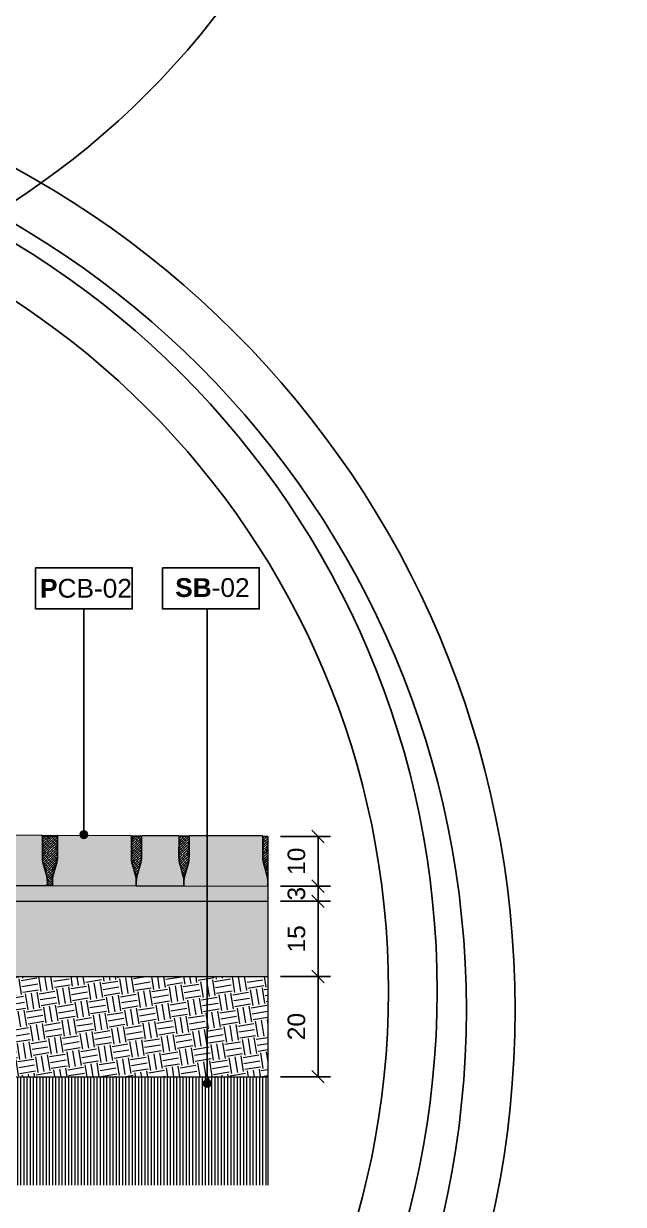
# Model space of a CAD drawing. Header units: metres. Extents: x -325 to 301, y -147 to 149.
# Drawn here: x 34.893 to 36.089, y 77.264 to 79.62 of the extents above; entities that cross this region are included whole.
import ezdxf

# ---------------------------------------------------------------- set-up
doc = ezdxf.new("R2010")
doc.units = ezdxf.units.M
doc.layers.get('Defpoints').update_dxf_attribs({"lineweight": 13})
for name, color, linetype, plot in [('-aux', 50, 'Continuous', False), ('-AUX-QAD', 5, 'Continuous', False), ('-AUX_MON', 3, 'Continuous', False)]:
    doc.layers.add(name, color=color, linetype=linetype, plot=plot)
doc.layers.add('0-TX-1_25', color=7, linetype='Continuous', true_color=0x3f4f7f)
doc.layers.add('EIT_3 TR sorra', color=7, linetype='Continuous', true_color=0xd8ceb0)
doc.layers.add('03-TR-Paviment_05_Open Joint Precast Pavements', color=7, linetype='Continuous', lineweight=5, true_color=0xb3b3b3)
doc.layers.add('3-TR tot_u', color=7, linetype='Continuous', lineweight=5, true_color=0x787878)
for name, color, linetype, lineweight in [('1-CM', 7, 'Continuous', 0), ('2-L-secció', 1, 'Continuous', 0), ('3-TR Seleccionat', 44, 'Continuous', 0), ('3-TR Tot-u', 37, 'Continuous', 0)]:
    doc.layers.add(name, color=color, linetype=linetype, lineweight=lineweight)
doc.layers.add('A-KEYPLAN_HATCH', color=7, linetype='Continuous')
doc.layers.add('A_TEXT_2', color=7, linetype='Continuous')
doc.styles.get("Standard").update_dxf_attribs({"font": 'arial.ttf'})
doc.dimstyles.new('ISO-25', dxfattribs={"dimtxt": 0.1, "dimasz": 0.1, "dimexe": 0.1, "dimexo": 0.1, "dimgap": 0.1, "dimtad": 1, "dimdec": 0, "dimlfac": 100, "dimzin": 9, "dimtxsty": 'Standard', "dimblk": 'OBLIQUE', "dimcen": 0.1, "dimadec": 0, "dimazin": 0, "dimtfac": 1, "dimtdec": 0, "dimtmove": 0, "dimatfit": 3, "dimldrblk": 'OBLIQUE', "dimfxl": 1, "dimarcsym": 0})
pattern_1 = [(44.29627933813831, (5.778542683755859, 7.752502542769605), (0.001891461180019339, 0.006614238622742778), [0.00853281250000006, -0.001706562500000013, 0, -0.001706562500000013])]

# ---------------------------------------------------------------- blocks, each defined once
blk = doc.blocks.new('hatch keyplan 2')
at = {"layer": 'A-KEYPLAN_HATCH'}
blk.add_lwpolyline([(0, 0.005476596624248486), (0.012874798693294, 0.005476596623793739), (0.012874798693294, -2.273736754432321e-13), (0, 0)], close=True, dxfattribs=at)
blk = doc.blocks.new('hatch keyplan')
at = {"layer": 'A-KEYPLAN_HATCH'}
blk.add_blockref('hatch keyplan 2', (1.430579833341536, 0.8521467901477053), dxfattribs=at)
blk = doc.blocks.new('PCB03')
at = {"layer": 'A-KEYPLAN_HATCH'}
blk.add_blockref('hatch keyplan', (-1.42957983326266, -0.8521467901535917), dxfattribs=at)
at = {"layer": 'A_TEXT_2', "insert": (0.0002022692309803231, 0.0039881901570753), "char_height": 0.0025, "attachment_point": 1}
blk.add_mtext_dynamic_manual_height_columns('\\pi0.00139;{\\fArial|b1|i0|c0|p34;P}CB-02', width=0.01456192034901793, gutter_width=0.015, heights=[0], dxfattribs=at)
blk = doc.blocks.new('_Oblique')
at = {"color": 0, "lineweight": -2}
blk.add_line((-0.499999999995058, -0.4999999998130015), (0.500000000028669, 0.500000000163238), dxfattribs=at)
blk = doc.blocks.new('*D97')
at = {"layer": '0-TX-1_25', "color": 0, "lineweight": -2, "transparency": 16777216}
for p, q in [((35.40539666467149, 77.99831554022441), (35.50515600905385, 77.99831554022441)), ((35.48015600905385, 77.99831554022441), (35.48015600905385, 77.89915640031742)), ((35.40516083307367, 77.89915640031742), (35.50515600905385, 77.89915640031742))]:
    blk.add_line(p, q, dxfattribs=at)
at = {"layer": 'Defpoints', "color": 0, "transparency": 16777216}
for p in [(35.38039666467149, 77.99831554022441), (35.38016083307367, 77.89915640031742), (35.48015600905385, 77.89915640031742)]:
    blk.add_point(p, dxfattribs=at)
at = {"layer": '0-TX-1_25', "color": 0, "lineweight": -2, "transparency": 16777216, "xscale": 0.025, "yscale": 0.025, "zscale": 0.025}
for p, rotation in [((35.48015600905385, 77.99831554022441), 90), ((35.48015600905385, 77.89915640031742), 270)]:
    blk.add_blockref('_Oblique', p, dxfattribs=dict(at, rotation=rotation))
at = {"layer": '0-TX-1_25', "color": 0, "transparency": 16777216, "insert": (35.43728595448361, 77.94873597027089), "char_height": 0.035, "attachment_point": 5, "rotation": 90}
blk.add_mtext('10', dxfattribs=at)
blk = doc.blocks.new('*D98')
at = {"layer": '0-TX-1_25', "color": 0, "lineweight": -2, "transparency": 16777216}
for p, q in [((35.48015600905351, 77.89915989742941), (35.48015600905351, 77.92415989742942)), ((35.40516084185523, 77.89915989742941), (35.50515600905351, 77.89915989742941)), ((35.48015600905351, 77.89915989742941), (35.48015600905351, 77.86893974840692)), ((35.40516084185523, 77.86893974840692), (35.50515600905351, 77.86893974840692)), ((35.48015600905351, 77.86893974840692), (35.48015600905351, 77.84393974840691))]:
    blk.add_line(p, q, dxfattribs=at)
at = {"layer": 'Defpoints', "color": 0, "transparency": 16777216}
for p in [(35.38016084185523, 77.89915989742941), (35.38016084185523, 77.86893974840692), (35.48015600905351, 77.86893974840692)]:
    blk.add_point(p, dxfattribs=at)
at = {"layer": '0-TX-1_25', "color": 0, "lineweight": -2, "transparency": 16777216, "xscale": 0.025, "yscale": 0.025, "zscale": 0.025}
for p, rotation in [((35.48015600905351, 77.89915989742941), 270), ((35.48015600905351, 77.86893974840692), 90)]:
    blk.add_blockref('_Oblique', p, dxfattribs=dict(at, rotation=rotation))
at = {"layer": '0-TX-1_25', "color": 0, "transparency": 16777216, "insert": (35.43727401723906, 77.88404982291814), "char_height": 0.035, "attachment_point": 5, "rotation": 90}
blk.add_mtext('3', dxfattribs=at)
blk = doc.blocks.new('*D94')
at = {"layer": '0-TX-1_25', "color": 0, "lineweight": -2, "transparency": 16777216}
for p, q in [((35.40539666467149, 77.86893974840692), (35.50515600905396, 77.86893974840692)), ((35.48015600905396, 77.86893974840692), (35.48015600905396, 77.71893974840691)), ((35.40539666467149, 77.71893974840691), (35.50515600905396, 77.71893974840691))]:
    blk.add_line(p, q, dxfattribs=at)
at = {"layer": 'Defpoints', "color": 0, "transparency": 16777216}
for p in [(35.38039666467149, 77.86893974840692), (35.38039666467149, 77.71893974840691), (35.48015600905396, 77.71893974840691)]:
    blk.add_point(p, dxfattribs=at)
at = {"layer": '0-TX-1_25', "color": 0, "lineweight": -2, "transparency": 16777216, "xscale": 0.025, "yscale": 0.025, "zscale": 0.025}
for p, rotation in [((35.48015600905396, 77.86893974840692), 90), ((35.48015600905396, 77.71893974840691), 270)]:
    blk.add_blockref('_Oblique', p, dxfattribs=dict(at, rotation=rotation))
at = {"layer": '0-TX-1_25', "color": 0, "transparency": 16777216, "insert": (35.43728595448372, 77.79393974840688), "char_height": 0.035, "attachment_point": 5, "rotation": 90}
blk.add_mtext('15', dxfattribs=at)
blk = doc.blocks.new('POINT')
at = {"layer": '0-TX-1_25'}
h = blk.add_hatch(dxfattribs=at)
h.set_pattern_fill('ANGLE', color=256)
h.set_pattern_definition([(0, (-83.74681484067048, -12.72584030761209), (0, 6.985), [5.08, -1.905]), (90, (-83.74681484067048, -12.72584030761209), (-6.985, 4.277078946022131e-16), [5.08, -1.905])])
edge = h.paths.add_edge_path()
edge.add_arc((0, 0), 0.0075, 0, 360)
h = blk.add_hatch(color=256, dxfattribs=at)
h.dxf.hatch_style = 1
edge = h.paths.add_edge_path()
edge.add_arc((0, 0), 0.0075, 0, 360)
blk.add_circle((0, 0), 0.0075, dxfattribs=at)
blk = doc.blocks.new('*D332')
at = {"layer": '0-TX-1_25', "color": 0, "lineweight": -2, "transparency": 16777216}
for p, q in [((35.40539666467149, 77.71893974840691), (35.50515600905401, 77.71893974840691)), ((35.48015600905401, 77.71893974840691), (35.48015600905401, 77.51893974840691)), ((35.40539666467149, 77.51893974840691), (35.50515600905401, 77.51893974840691))]:
    blk.add_line(p, q, dxfattribs=at)
at = {"layer": 'Defpoints', "color": 0, "transparency": 16777216}
for p in [(35.38039666467149, 77.71893974840691), (35.38039666467149, 77.51893974840691), (35.48015600905401, 77.51893974840691)]:
    blk.add_point(p, dxfattribs=at)
at = {"layer": '0-TX-1_25', "color": 0, "lineweight": -2, "transparency": 16777216, "xscale": 0.025, "yscale": 0.025, "zscale": 0.025}
for p, rotation in [((35.48015600905401, 77.71893974840691), 90), ((35.48015600905401, 77.51893974840691), 270)]:
    blk.add_blockref('_Oblique', p, dxfattribs=dict(at, rotation=rotation))
at = {"layer": '0-TX-1_25', "color": 0, "transparency": 16777216, "insert": (35.43728595448376, 77.61893974840689), "char_height": 0.035, "attachment_point": 5, "rotation": 90}
blk.add_mtext('20', dxfattribs=at)
blk = doc.blocks.new('SB-02')
at = {"layer": 'A-KEYPLAN_HATCH'}
blk.add_blockref('hatch keyplan', (-1.430579833341138, -0.8521467901475916), dxfattribs=at)
at = {"layer": 'A_TEXT_2', "insert": (-0.0007977306930945227, 0.004083503112326525), "char_height": 0.0025, "attachment_point": 1}
blk.add_mtext_dynamic_manual_height_columns('\\pi0.00249;{\\fArial|b1|i0|c0|p34;SB}-02', width=0.01456192034901793, gutter_width=0.015, heights=[0], dxfattribs=at)

msp = doc.modelspace()

# ---------------------------------------------------------------- hatches: boundary and pattern name
at = {"layer": '03-TR-Paviment_05_Open Joint Precast Pavements'}
h = msp.add_hatch(color=256, dxfattribs=at)
h.dxf.hatch_style = 1
edge = h.paths.add_edge_path()
edge.add_line((34.94021669059794, 77.90021321232251), (34.94023618317942, 77.90840896786011))
edge.add_arc((34.89181876168108, 77.90852412006555), 0.04841755843264493, 359.863732459737, 375.8627515861274)
edge.add_line((34.93839254120167, 77.92175828138187), (34.93249524228077, 77.94251210064448))
edge.add_arc((34.98746372624834, 77.95813165462745), 0.05714459463781378, 179.8637299597836, 195.8627490860654, ccw=False)
edge.add_line((34.93031929323251, 77.95826756496734), (34.9304171007293, 77.99939272304817))
edge.add_line((34.9304171007293, 77.99939272304817), (34.92961989791866, 77.99939461852244))
edge.add_line((34.92961989791866, 77.99939461852244), (34.9296219049188, 78.0002386920043))
edge.add_line((34.9296219049188, 78.0002386920043), (34.73005102045636, 78.00071333287104))
edge.add_line((34.73005102045636, 78.00071333287104), (34.73004901252489, 77.9998692586907))
edge.add_line((34.73004901252489, 77.9998692586907), (34.72925180971424, 77.99987115719176))
edge.add_line((34.72925180971424, 77.99987115719176), (34.72915400268312, 77.95874599794678))
edge.add_arc((34.67200957024983, 77.95888190445595), 0.05714459404616754, 343.86471467295723, 359.86373379923896, ccw=False)
edge.add_line((34.726903135253, 77.94300106222562), (34.7209071869197, 77.92227552373714))
edge.add_arc((34.76741748530645, 77.90881998116522), 0.04841755344839856, 163.8647148788195, 179.8637340052075)
edge.add_line((34.71900006878923, 77.90893513205282), (34.7189805766734, 77.90073937744654))
edge.add_line((34.7189805766734, 77.90073937744654), (34.94021669059794, 77.90021321232251))
h = msp.add_hatch(color=256, dxfattribs=at)
h.dxf.hatch_style = 1
edge = h.paths.add_edge_path()
edge.add_line((35.11770734406809, 77.89978758696287), (35.11772683478694, 77.90798334319896))
edge.add_arc((35.06930941339152, 77.90809850214792), 0.04841755834575468, 359.8637244794061, 375.8627436057946)
edge.add_line((35.11588319467182, 77.92133265695355), (35.10998589575092, 77.94208647644899))
edge.add_arc((35.16495437723332, 77.95770603008272), 0.05714459215181739, 179.8637303040263, 195.8627494303093, ccw=False)
edge.add_line((35.10780994670267, 77.95784194007337), (35.10790775419946, 77.99896709768853))
edge.add_line((35.10790775419946, 77.99896709768853), (35.10711054999183, 77.99896899362847))
edge.add_line((35.10711054999183, 77.99896899362847), (35.1071125579233, 77.99981306711032))
edge.add_line((35.1071125579233, 77.99981306711032), (34.96128709969844, 78.00015988581634))
edge.add_line((34.96128709969844, 78.00015988581634), (34.96128509362961, 77.99931581000618))
edge.add_line((34.96128509362961, 77.99931581000618), (34.96048788942198, 77.9993177103699))
edge.add_line((34.96048788942198, 77.9993177103699), (34.9603900819252, 77.95819254926226))
edge.add_arc((34.9032456558862, 77.95832845835955), 0.05714458765805319, 343.8647120627596, 359.86373118904174, ccw=False)
edge.add_line((34.95813921402942, 77.94244761540375), (34.95214326709311, 77.92172207691527))
edge.add_arc((34.99865356252901, 77.90826653137904), 0.04841755143760445, 163.8647105387003, 179.8637296650898)
edge.add_line((34.95023614803131, 77.90838168592944), (34.95021665544982, 77.90018593062467))
edge.add_line((34.95021665544982, 77.90018593062467), (35.11770734406809, 77.89978758696287))
h = msp.add_hatch(color=256, dxfattribs=at)
h.dxf.hatch_style = 1
edge = h.paths.add_edge_path()
edge.add_line((35.21267015190597, 77.89955824109546), (35.21268964541878, 77.90775399640023))
edge.add_arc((35.1642722182516, 77.90786914433382), 0.04841756409130001, 359.8637375308511, 375.8627566572404)
edge.add_line((35.21084600204404, 77.92110331131897), (35.20494870312314, 77.94185712988309))
edge.add_arc((35.25991718400998, 77.95747668174363), 0.05714459109426871, 179.8637287570675, 195.8627478833494, ccw=False)
edge.add_line((35.20277275454055, 77.95761259327463), (35.20287056250299, 77.99873775019131))
edge.add_line((35.20287056250299, 77.99873775019131), (35.20207335876103, 77.9987396472954))
edge.add_line((35.20207335876103, 77.9987396472954), (35.20207536715816, 77.99958372077725))
edge.add_line((35.20207536715816, 77.99958372077725), (35.12877777946915, 77.99975804457262))
edge.add_line((35.12877777946915, 77.99975804457262), (35.12877577200334, 77.9989139699266))
edge.add_line((35.12877577200334, 77.9989139699266), (35.12797856872703, 77.99891587029032))
edge.add_line((35.12797856872703, 77.99891587029032), (35.12788076076458, 77.95779070871703))
edge.add_arc((35.07073633731369, 77.95792661142002), 0.05714458505475092, 343.8647184677755, 359.8637375940579, ccw=False)
edge.add_line((35.12562989473145, 77.94204577532417), (35.11963394639815, 77.92132023660287))
edge.add_arc((35.16614424206689, 77.90786469272341), 0.04841755120083587, 163.8647124986113, 179.8637316250004)
edge.add_line((35.11772682780202, 77.90797984561704), (35.11770733661751, 77.89978409007944))
edge.add_line((35.11770733661751, 77.89978409007944), (35.21267015190597, 77.89955824109546))
h = msp.add_hatch(color=256, dxfattribs=at)
h.dxf.hatch_style = 1
edge = h.paths.add_edge_path()
edge.add_line((35.38016084005858, 77.89915989743366), (35.38018033170874, 77.90735565297126))
edge.add_arc((35.33176290901928, 77.90747080872309), 0.04841755963219443, 359.8637282664178, 375.8627473928079)
edge.add_line((35.37833669066231, 77.92070496695868), (35.37243939220707, 77.94145878645412))
edge.add_arc((35.42740787262825, 77.95707834162822), 0.05714459155204819, 179.8637320804945, 195.8627512067764, ccw=False)
edge.add_line((35.37026344269316, 77.95721424984566), (35.37036125018994, 77.99833940746083))
edge.add_line((35.37036125018994, 77.99833940746083), (35.36956404644798, 77.99834130409926))
edge.add_line((35.36956404644798, 77.99834130409926), (35.36956605484511, 77.99918537734828))
edge.add_line((35.36956605484511, 77.99918537734828), (35.22374059522326, 77.99953219628713))
edge.add_line((35.22374059522326, 77.99953219628713), (35.22373859008576, 77.99868811954565))
edge.add_line((35.22373859008576, 77.99868811954565), (35.22294138634379, 77.99869001990936))
edge.add_line((35.22294138634379, 77.99869001990936), (35.22284357791568, 77.95756485880173))
edge.add_arc((35.16569915565591, 77.95770076505111), 0.0571445838720702, 343.86471490917216, 359.8637340354546, ccw=False)
edge.add_line((35.22059271095122, 77.94181992587454), (35.21459676354925, 77.92109438645474))
edge.add_arc((35.26110705815677, 77.90763884103492), 0.04841755060949729, 163.8647103986081, 179.8637295249965)
edge.add_line((35.21268964448745, 77.90775399570174), (35.21267015190597, 77.89955824109546))
edge.add_line((35.21267015190597, 77.89955824109546), (35.38016084005858, 77.89915989743366))
at = {"layer": '3-TR Seleccionat'}
h = msp.add_hatch(dxfattribs=at)
h.set_pattern_fill('ANSI31', color=256, scale=0.002, angle=225, style=0)
h.set_pattern_definition([(270, (-1.593222050461918, -4.403049327373196), (0.006350000000000001, -8.673617379884035e-19), [])])
h.paths.add_polyline_path([(40.76348776632722, 76.97853195349506), (40.76416029922519, 76.97753796479677), (40.76416030322935, 76.97803599581874)])
h.paths.add_polyline_path([(34.23519960048815, 77.51893974840688), (34.18160412072383, 77.65234976931295), (33.96108360244318, 77.65234976931295), (32.38039666467148, 77.65234976931296), (32.38039666467148, 77.30234976931295), (35.38039666467148, 77.30234976931295), (35.38039666467148, 77.51893974840688)])
at = {"layer": '3-TR Tot-u'}
h = msp.add_hatch(dxfattribs=at)
h.set_pattern_fill('EARTH', color=256, scale=0.005, angle=-80.8247561036608, style=0)
h.set_pattern_definition([(279.1752438963392, (0, -2.953049326255609), (0.03640645211205976, -0.02628108149624554), [0.03175, -0.03175]), (279.1752438963392, (0.01175391255155724, -2.951150819265144), (0.03640645211205976, -0.02628108149624554), [0.03175, -0.03175]), (279.1752438963392, (0.02350782510311449, -2.949252312274679), (0.03640645211205976, -0.02628108149624554), [0.03175, -0.03175]), (9.175243896339197, (0.02805863161712196, -2.952537447461709), (0.02628108149624554, 0.03640645211205976), [0.03175, -0.03175]), (9.175243896339197, (0.02995713860758713, -2.964291360013267), (0.02628108149624554, 0.03640645211205976), [0.03175, -0.03175]), (9.175243896339197, (0.0318556455980523, -2.976045272564824), (0.02628108149624554, 0.03640645211205976), [0.03175, -0.03175])])
h.paths.add_polyline_path([(35.38039666467148, 77.51893974840688), (35.38039666467148, 77.71893974840688), (34.76762462881752, 77.71893974840688), (34.15485259296904, 77.71893974840688), (34.23519960048815, 77.51893974840688)])
at = {"layer": '3-TR tot_u'}
h = msp.add_hatch(dxfattribs=at)
h.set_pattern_fill('AR-CONC', color=256, scale=0.0002, angle=90.26641431039367)
h.set_pattern_definition([(140.2664143103937, (0.8170340124353643, 6.4337377042078), (0.003018358551071247, 0.03645136258436954), [0.00381, -0.04191]), (85.26641431039367, (0.8170340124353643, 6.4337377042078), (-0.03817818106754276, -0.007226282933233686), [0.003048, -0.033528116834]), (190.7178590103937, (0.8172855416343152, 6.436775308003297), (-0.03515982095845395, 0.02922507956224307), [0.00323800176, -0.03561804892000001]), (136.4506143103937, (0.8068741222683435, 6.433690462340024), (0.00815628255818146, 0.05425431968784703), [0.005715, -0.062865]), (186.9019719203937, (0.807553807034707, 6.438211651607105), (-0.04970546584793135, 0.04725021761608914), [0.004857004628, -0.053427121632]), (81.45056548039366, (0.8068741222683435, 6.433690462340024), (-0.04970546584550613, 0.04725021761879526), [0.004571993414, -0.050291946384]), (111.2664143103937, (0.8093904738762108, 6.438782217890479), (0.02031182351307306, 0.03041765279537408), [0.00381, -0.04191]), (56.2664143103937, (0.8093904738762108, 6.438782217890479), (-0.03689466829018208, 0.01218898497184377), [0.003048, -0.033528]), (161.7178593103937, (0.8110831258458537, 6.441317022288988), (-0.01658284496692729, 0.04260663769872181), [0.003238001759999999, -0.03561798751999997]), (127.7664143103937, (0.8170340124353643, 6.4337377042078), (-0.01691369723239765, 0.0005390813352213942), [0, -0.0331216, 0, -0.034036, 0, -0.033655]), (97.76641431039367, (0.8170340124353643, 6.4337377042078), (-0.02009803784807661, 0.01327062430379522), [0, -0.0194056, 0, -0.0323596, 0, -0.012827]), (57.76641431039366, (0.8170866871179348, 6.422409426671573), (0.001019642850235293, 0.02712315336894964), [0, -0.0127, 0, -0.039624, 0, -0.052578]), (47.76641431039366, (0.8171103080518236, 6.417329481588062), (-0.005222997154178432, 0.02960187044262312), [0, -0.01651, 0, -0.0263144, 0, -0.037338])])
h.paths.add_polyline_path([(34.12134385247207, 77.86893974840689), (35.38039666467148, 77.86893974840689), (35.38039666467148, 77.71893974840688), (34.15485259296904, 77.71893974840688), (34.12134385231684, 77.80234975469119)])
at = {"layer": 'EIT_3 TR sorra'}
h = msp.add_hatch(dxfattribs=at)
h.set_pattern_fill('ANSI36', color=256, scale=0.001075000000000009, angle=-0.7037206618616451, style=0, double=1)
h.set_pattern_definition([(44.29627933813831, (5.611052011435731, 7.752907881828094), (0.001891461180019339, 0.006614238622742778), [0.00853281250000006, -0.001706562500000013, 0, -0.001706562500000013])])
edge = h.paths.add_edge_path()
edge.add_line((34.9502166545185, 77.90018593109033), (34.94021668501, 77.90020971474058))
edge.add_line((34.94021668501, 77.90020971474058), (34.94023617572884, 77.90840546981252))
edge.add_arc((34.89181875966566, 77.9085206246329), 0.04841755300371786, 359.8637293500136, 375.8627484761251)
edge.add_line((34.93839253468241, 77.9217547819373), (34.93249523576151, 77.94250860539086))
edge.add_arc((34.98746371167824, 77.95812815655293), 0.05714458612250923, 179.863729445582, 195.8627485718004, ccw=False)
edge.add_line((34.93031928717892, 77.95826406738541), (34.93041710305761, 77.99939272234968))
edge.add_line((34.93041710305761, 77.99939272234968), (34.96048789687256, 77.9993212046922))
edge.add_line((34.96048789687256, 77.9993212046922), (34.96039007913123, 77.95819254902943))
edge.add_arc((34.90324565084, 77.95832845612067), 0.05714458990551153, 343.8647140794499, 359.8637332057612, ccw=False)
edge.add_line((34.95813921170111, 77.94244761447243), (34.95214326429914, 77.92172207761377))
edge.add_arc((34.99865355416968, 77.90826653454914), 0.04841754540459012, 163.8647115180513, 179.8637306442651)
edge.add_line((34.950236145703, 77.90838168825775), (34.9502166545185, 77.90018593109033))
edge.add_line((34.9502166545185, 77.90018593109033), (34.94021668501, 77.90020971474058))
h = msp.add_hatch(dxfattribs=at)
h.set_pattern_fill('ANSI36', color=256, scale=0.001075000000000009, angle=-0.7037206618616451, style=0, double=1)
h.set_pattern_definition([(44.29627933813831, (5.516089187299713, 7.753130232997307), (0.001891461180019339, 0.006614238622742778), [0.00853281250000006, -0.001706562500000013, 0, -0.001706562500000013])])
edge = h.paths.add_edge_path()
edge.add_line((35.11770733708317, 77.89978409077793), (35.11772682873334, 77.90797984654836))
edge.add_arc((35.06930941326571, 77.90809499959555), 0.04841755240394668, 359.8637314466651, 375.8627505727759)
edge.add_line((35.11588318722124, 77.9213291584403), (35.10998589016299, 77.94208298119537))
edge.add_arc((35.16495437449351, 77.95770253860834), 0.05714459592448072, 179.8637331684918, 195.8627522947105, ccw=False)
edge.add_line((35.10780994018342, 77.95783844575107), (35.10790775699343, 77.99896709908552))
edge.add_line((35.10790775699343, 77.99896709908552), (35.1279785799029, 77.99891936228431))
edge.add_line((35.1279785799029, 77.99891936228431), (35.12788076169591, 77.95779070988118))
edge.add_arc((35.07073632701039, 77.95792661438432), 0.057144596293626, 343.8647166896335, 359.8637358159438, ccw=False)
edge.add_line((35.12562989473145, 77.94204577346153), (35.11963394686381, 77.92132023706853))
edge.add_arc((35.16614423626869, 77.90786469069035), 0.04841754587813132, 163.8647075982127, 179.8637267244265)
edge.add_line((35.11772682733636, 77.90797984771251), (35.11770733661751, 77.89978409077793))
h = msp.add_hatch(dxfattribs=at)
h.set_pattern_fill('ANSI36', color=256, scale=0.001075000000000009, angle=-0.7037206618616451, style=0, double=1)
h.set_pattern_definition(pattern_1)
edge = h.paths.add_edge_path()
edge.add_line((35.21267014631803, 77.89955474304787), (35.21268963703687, 77.90775049811981))
edge.add_arc((35.16427221802287, 77.90786564997589), 0.04841755594748656, 359.8637328661649, 375.862751992278)
edge.add_line((35.21084599505912, 77.92109981094308), (35.2049486975352, 77.94185363439664))
edge.add_arc((35.25991717759388, 77.95747318614079), 0.05714459026582744, 179.8637288718441, 195.8627479980631, ccw=False)
edge.add_line((35.20277274895261, 77.95760909755535), (35.20287056529696, 77.99873775065697))
edge.add_line((35.20287056529696, 77.99873775065697), (35.22294138774078, 77.99869001618407))
edge.add_line((35.22294138774078, 77.99869001618407), (35.22284356999944, 77.95756136168546))
edge.add_arc((35.16569914087982, 77.95769726866028), 0.05714459073362568, 343.86471419814944, 359.8637333244596, ccw=False)
edge.add_line((35.22059270256932, 77.94181642689563), (35.21459675516735, 77.92109089120112))
edge.add_arc((35.26110705060379, 77.9076353456648), 0.04841755143814006, 163.8647105387786, 179.8637296649904)
edge.add_line((35.21268963610555, 77.90775050021529), (35.21267014538671, 77.89955474165089))
h = msp.add_hatch(dxfattribs=at)
h.set_pattern_fill('ANSI36', color=256, scale=0.001075000000000009, angle=-0.7037206618616451, style=0, double=1)
h.set_pattern_definition(pattern_1)
edge = h.paths.add_edge_path()
edge.add_line((35.38016083307366, 77.8991564003174), (35.38018032546605, 77.90735215595524))
edge.add_arc((35.33176290934146, 77.90746730807824), 0.04841755305871107, 359.8637325421662, 375.8627516526666)
edge.add_line((35.37833668367739, 77.92070146797977), (35.37243938624431, 77.94145529176959))
edge.add_arc((35.4274078695286, 77.95707484767568), 0.05714459450621347, 179.8637319913902, 195.8627511281084, ccw=False)
edge.add_line((35.37026343663956, 77.95721075598902), (35.37036125391523, 77.99833940862499))
edge.add_line((35.37036125391523, 77.99833940862499), (35.38039666467148, 77.99831554022438))
edge.add_line((35.38039666467148, 77.99831554022438), (35.38039666467148, 77.95716301983408))
edge.add_line((35.38039666467148, 77.95716301983408), (35.38039666467148, 77.94141808206967))
edge.add_line((35.38039666467148, 77.94141808206967), (35.38039666467148, 77.92069254604012))
edge.add_arc((35.32160392733458, 77.91497403862729), 0.05907018952565491, -7.413596500139306, 5.5554297740574725, ccw=False)
edge.add_line((35.3801803237925, 77.90735215771764), (35.38016083307366, 77.8991564003174))
h = msp.add_hatch(dxfattribs=at)
h.set_pattern_fill('ANSI36', color=256, scale=0.001075000000000009, angle=-0.7037206618616451, style=0, double=1)
h.set_pattern_definition([(62.57232194835935, (58.1000079450364, 326.0873740351182), (-0.0002781454626811859, 0.006873748108251587), [0.008532812500000072, -0.001706562500000015, 0, -0.001706562500000015])])
h.paths.add_polyline_path([(35.38039666467148, 77.86893974887302), (35.38039666467148, 77.89910123116293), (34.11275960720877, 77.90210828379549), (34.11292380031, 77.87180849033228)])

# ---------------------------------------------------------------- linework, layer by layer
at = {"layer": '-aux'}
for points in [[(34.9502166545185, 77.90018593109033), (34.94021668501, 77.90020971474058), (34.94023617572884, 77.90840546981252, 0.06992251114754273), (34.93839253468241, 77.9217547819373), (34.93249523576151, 77.94250860539086, -0.06992251114800961), (34.93031928717892, 77.95826406738541), (34.93041710305761, 77.99939272234968), (34.96048789687256, 77.9993212046922), (34.96039007913123, 77.95819254902943, -0.0699225111484148), (34.95813921170111, 77.94244761447243), (34.95214326429914, 77.92172207761377, 0.06992251114798485), (34.950236145703, 77.90838168825775), (34.9502166545185, 77.90018593109033), (34.94021668501, 77.90020971474058)], [(35.11770733661751, 77.89978409077793), (35.11770733708317, 77.89978409077793), (35.11772682873334, 77.90797984654836, 0.06992251114754273), (35.11588318722124, 77.9213291584403), (35.10998589016299, 77.94208298119537, -0.06992251114800961), (35.10780994018342, 77.95783844575107), (35.10790775699343, 77.99896709908552), (35.1279785799029, 77.99891936228431), (35.12788076169591, 77.95779070988118, -0.0699225111484148), (35.12562989473145, 77.94204577346153), (35.11963394686381, 77.92132023706853, 0.06992251114798485), (35.11772682733636, 77.90797984771251), (35.11770733661751, 77.89978409077793), (35.11770733708317, 77.89978409077793)], [(35.21267014538671, 77.89955474165089), (35.21267014631803, 77.89955474304787), (35.21268963703687, 77.90775049811981, 0.06992251114754273), (35.21084599505912, 77.92109981094308), (35.2049486975352, 77.94185363439664, -0.06992251114800961), (35.20277274895261, 77.95760909755535), (35.20287056529696, 77.99873775065697), (35.22294138774078, 77.99869001618407), (35.22284356999944, 77.95756136168546, -0.0699225111484148), (35.22059270256932, 77.94181642689563), (35.21459675516735, 77.92109089120112, 0.06992251114798485), (35.21268963610555, 77.90775050021529), (35.21267014538671, 77.89955474165089), (35.21267014631803, 77.89955474304787)], [(35.38016083353932, 77.89915640055023), (35.38016083307366, 77.8991564003174), (35.38018032518949, 77.90735215608782, 0.06992251114754273), (35.37833668367739, 77.92070146797977), (35.37243938661913, 77.94145529166616, -0.06992251114800961), (35.37026343663956, 77.95721075598902), (35.37036125391523, 77.99833940862499), (35.38039666467148, 77.99831554022438)], [(35.38039666467148, 77.91181037804643, 0.02305899625476964), (35.3801803237925, 77.90735215771764), (35.38016083353932, 77.89915640055023), (35.38016083307366, 77.8991564003174)]]:
    msp.add_lwpolyline(points, format="xyb", dxfattribs=at)
at = {"layer": '-AUX-QAD'}
for radius in [1.912185458046741, 1.814980360229924]:
    msp.add_circle((33.96108360244318, 77.65234976931295), radius, dxfattribs=at)
at = {"layer": '-AUX_MON'}
for centre, radius in [((33.97634385299671, 80.64308933450258), 1.644287805263133), ((33.97634385299671, 77.69004000824697), 1.741492903079944), ((33.97634385299671, 77.69004000824697), 1.644287805263133), ((37.90158993864181, 75.69352162054302), 1.836213333751878)]:
    msp.add_circle(centre, radius, dxfattribs=at)
at = {"layer": '0-TX-1_25'}
for points in [[(35.01314068830482, 78.00204229177511), (35.0132008617006, 78.45229093681887)], [(35.25885327630973, 77.50553528195002), (35.25885327630974, 78.45229093681887)]]:
    msp.add_lwpolyline(points, dxfattribs=at)
at = {"layer": '1-CM'}
for points in [[(34.94021669059794, 77.90021321232251), (34.94023618317942, 77.90840896786011, 0.06992251114875708), (34.93839254120167, 77.92175828138187), (34.93249524228077, 77.94251210064448, -0.0699225111482901), (34.93031929323251, 77.95826756496734), (34.9304171007293, 77.99939272304817), (34.92961989791866, 77.99939461852244), (34.9296219049188, 78.0002386920043), (34.73005102045636, 78.00071333287104), (34.73004901252489, 77.9998692586907), (34.72925180971424, 77.99987115719176), (34.72915400268312, 77.95874599794678, -0.0699225111482901), (34.726903135253, 77.94300106222562), (34.7209071869197, 77.92227552373714, 0.06992251114875708), (34.71900006878923, 77.90893513205282), (34.7189805766734, 77.90073937744654)], [(35.11770734406809, 77.89978758696287), (35.11772683478694, 77.90798334319896, 0.06992251114875708), (35.11588319467182, 77.92133265695355), (35.10998589575092, 77.94208647644899, -0.0699225111482901), (35.10780994670267, 77.95784194007337), (35.10790775419946, 77.99896709768853), (35.10711054999183, 77.99896899362847), (35.1071125579233, 77.99981306711032), (34.96128709969844, 78.00015988581634), (34.96128509362961, 77.99931581000618), (34.96048788942198, 77.9993177103699), (34.9603900819252, 77.95819254926226, -0.0699225111482901), (34.95813921402942, 77.94244761540375), (34.95214326709311, 77.92172207691527, 0.06992251114875708), (34.95023614803131, 77.90838168592944), (34.95021665544982, 77.90018593062467)], [(35.21267015190597, 77.89955824109546), (35.21268964541878, 77.90775399640023, 0.06992251114875708), (35.21084600204404, 77.92110331131897), (35.20494870312314, 77.94185712988309, -0.0699225111482901), (35.20277275454055, 77.95761259327463), (35.20287056250299, 77.99873775019131), (35.20207335876103, 77.9987396472954), (35.20207536715816, 77.99958372077725), (35.12877777946915, 77.99975804457262), (35.12877577200334, 77.9989139699266), (35.12797856872703, 77.99891587029032), (35.12788076076458, 77.95779070871703, -0.0699225111482901), (35.12562989473145, 77.94204577532417), (35.11963394639815, 77.92132023660287, 0.06992251114875708), (35.11772682780202, 77.90797984561704), (35.11770733661751, 77.89978409007944)], [(35.38016084005858, 77.89915989743366), (35.38018033170874, 77.90735565297126, 0.06992251114875708), (35.37833669066231, 77.92070496695868), (35.37243939220707, 77.94145878645412, -0.0699225111482901), (35.37026344269316, 77.95721424984566), (35.37036125018994, 77.99833940746083), (35.36956404644798, 77.99834130409926), (35.36956605484511, 77.99918537734828), (35.22374059522326, 77.99953219628713), (35.22373859008576, 77.99868811954565), (35.22294138634379, 77.99869001990936), (35.22284357791568, 77.95756485880173, -0.0699225111482901), (35.22059271095122, 77.94181992587454), (35.21459676354925, 77.92109438645474, 0.06992251114875708), (35.21268964448745, 77.90775399570174), (35.21267015190597, 77.89955824109546)]]:
    msp.add_lwpolyline(points, format="xyb", close=True, dxfattribs=at)
for points in [[(34.12134385247207, 77.86893974840689), (35.38039666467148, 77.86893974840689)], [(34.15485259296354, 77.71893974840688), (35.38039666467148, 77.71893974840688)], [(34.1736640937448, 77.6721141070878), (34.23519960048815, 77.51893974840688), (35.38039666467148, 77.51893974840688)]]:
    msp.add_lwpolyline(points, dxfattribs=at)
at = {"layer": '2-L-secció'}
msp.add_line((35.38039666467148, 77.99831554022438), (35.38039666467148, 77.30234976931295), dxfattribs=at)

# ---------------------------------------------------------------- block references
at = {"layer": '0-TX-1_25', "xscale": 15, "yscale": 15, "zscale": 15}
for name, p in [('PCB03', (34.90163987031777, 78.45229093690887)), ('SB-02', (35.16987316321143, 78.45229093681546))]:
    msp.add_blockref(name, p, dxfattribs=at)
at = {"layer": '0-TX-1_25'}
for p in [(35.01296540681028, 78.00196739899746), (35.25885327630973, 77.50553528195002)]:
    msp.add_blockref('POINT', p, dxfattribs=at)

# ---------------------------------------------------------------- dimensions: what is measured, and where the dimension line sits
for base, p1, p2, picture, middle in [((35.48015600905385, 77.89915640031742), (35.38039666467148, 77.99831554022438), (35.38016083307366, 77.8991564003174), '*D97', (35.43728595448361, 77.94873597027089)), ((35.48015600905396, 77.71893974840691), (35.38039666467148, 77.86893974840689), (35.38039666467148, 77.71893974840688), '*D94', (35.43728595448372, 77.79393974840688)), ((35.48015600905401, 77.51893974840691), (35.38039666467148, 77.71893974840688), (35.38039666467148, 77.51893974840688), '*D332', (35.43728595448376, 77.61893974840689))]:
    dim = msp.add_linear_dim(base=base, p1=p1, p2=p2, angle=90, dimstyle='ISO-25', override={"dimtxt": 0.035, "dimasz": 0.025, "dimexe": 0.025, "dimexo": 0.025, "dimgap": 0.025, "dimblk1": 'Oblique', "dimblk2": 'Oblique', "dimsah": 1, "dimfxl": 0.1, "dimfxlon": 1, "dimarcsym": 1}, dxfattribs=at)
    dim.commit()
    dim.dimension.update_dxf_attribs({"geometry": picture, "text_midpoint": middle})
dim = msp.add_linear_dim(base=(35.48015600905351, 77.86893974840692), p1=(35.38016084185521, 77.89915989742939), p2=(35.38016084185521, 77.86893974840689), angle=90, dimstyle='ISO-25', override={"dimtxt": 0.035, "dimasz": 0.025, "dimexe": 0.025, "dimexo": 0.025, "dimgap": 0.025, "dimblk1": 'Oblique', "dimblk2": 'Oblique', "dimsah": 1, "dimfxl": 0.1, "dimfxlon": 1, "dimarcsym": 1}, dxfattribs=at)
dim.commit()
dim.dimension.update_dxf_attribs({"geometry": '*D98', "text_midpoint": (35.48015600905352, 77.88404982291814), "dimtype": 160})

doc.saveas('drawing.dxf')
